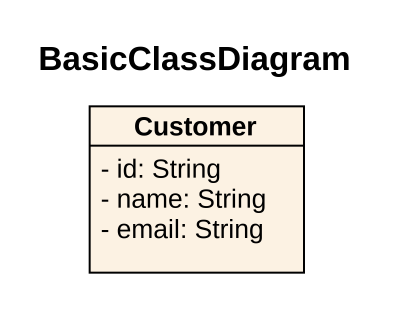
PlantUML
@startuml
title BasicClassDiagram
hide circle
hide empty members
skinparam classAttributeIconSize 0
class Customer {
  - id: String
  - name: String
  - email: String
}
@enduml
